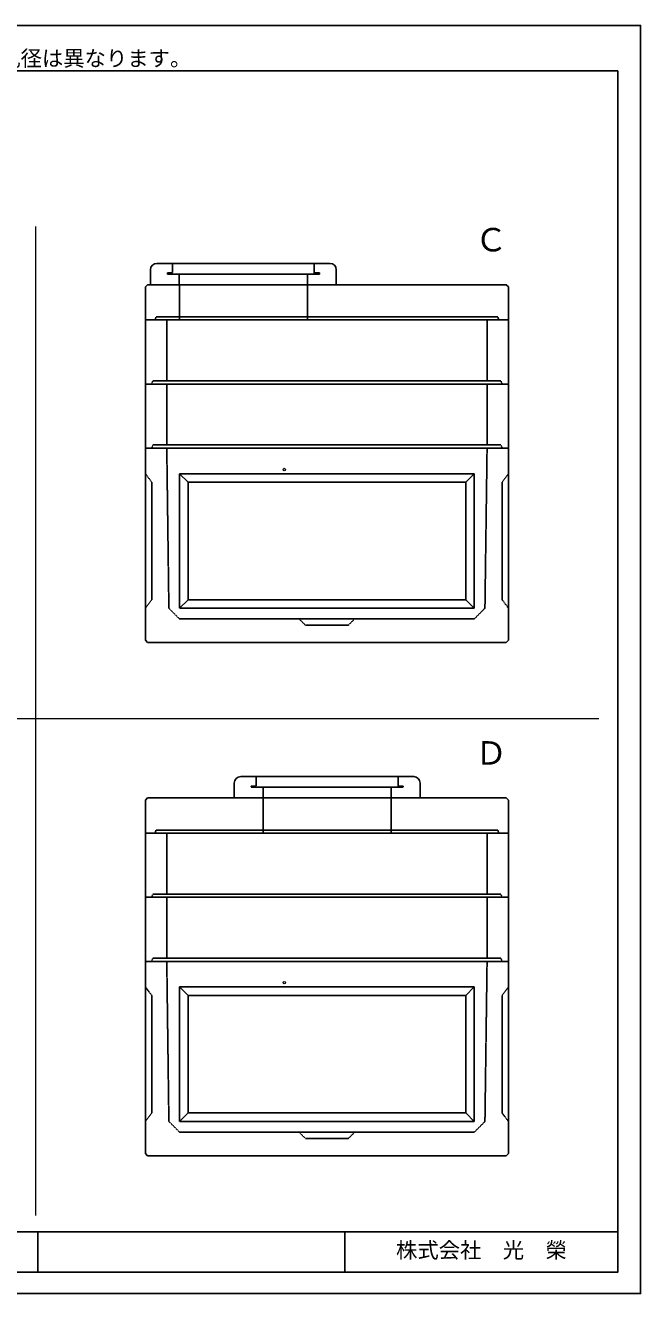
# Model space of a CAD drawing. Units: millimetres, scale not verified. Extents: x -420 to 421, y -297 to 297.
# Drawn here: x 133 to 421, y -297 to 297 of the extents above; entities that cross this region are included whole.
import ezdxf
from ezdxf.enums import TextEntityAlignment as Align

# ---------------------------------------------------------------- set-up
doc = ezdxf.new("R2010")
doc.units = ezdxf.units.MM
doc.linetypes.add('USER2', pattern=[4.7625, 3.175, -1.5875])
doc.layers.add('0-0', color=7, linetype='Continuous')
for name, color, linetype, lineweight in [('0-1_0', 9, 'Continuous', 25), ('0-2_dims', 7, 'Continuous', 18), ('0-3_pen1実線', 4, 'Continuous', 13), ('0-4_pen3実線', 7, 'Continuous', 25), ('0-5_pen4実線', 7, 'Continuous', 25), ('0-6_pen2破線', 3, 'USER2', 25)]:
    doc.layers.add(name, color=color, linetype=linetype, lineweight=lineweight)
doc.styles.add('ＭＳ ゴシック', font='')
doc.styles.get('ＭＳ ゴシック').set_extended_font_data('MS Gothic')

# ---------------------------------------------------------------- blocks, each defined once
blk = doc.blocks.new('部分図 1')
at = {"layer": '0-1_0'}
blk.add_lwpolyline([(0, 0), (16824, 0), (16824, 11878), (0, 11878)], close=True, dxfattribs=at)
at = {"layer": '0-2_dims'}
for p, q in [((11159.96, 731.96), (11159.96, 9993)), ((16434, 5383), (5700, 5383))]:
    blk.add_line(p, q, dxfattribs=at)
at = {"layer": '0-2_dims', "color": 2}
for centre in [(13485.93, 7718.4), (13485.93, 2911.4)]:
    blk.add_circle(centre, 11, dxfattribs=at)
at = {"layer": '0-3_pen1実線'}
for p, q in [((12503.53, 9542.98), (12497.57, 9548.93)), ((13288.53, 4735.98), (13282.57, 4741.93))]:
    blk.add_line(p, q, dxfattribs=at)
at = {"layer": '0-4_pen3実線'}
for p, q in [((13913.53, 9648.93), (12293.53, 9648.93)), ((12233.53, 9588.93), (12233.53, 9448.93)), ((13973.53, 9588.93), (13973.53, 9448.93)), ((12205.93, 9449), (12185.93, 9429)), ((12185.93, 9119), (12185.93, 9429)), ((12205.93, 9449), (15565.93, 9449)), ((15565.93, 9449), (15585.93, 9429)), ((15585.93, 9429), (15585.93, 9119)), ((12185.93, 9119), (12185.93, 8519)), ((12185.93, 9119), (15585.93, 9119)), ((12185.93, 8519), (12185.93, 7919)), ((12185.93, 6119), (12185.93, 7919)), ((15585.93, 7919), (15585.93, 6119)), ((12505.93, 7679), (12505.93, 6419)), ((12505.93, 7679), (13885.93, 7679)), ((12585.93, 7599), (12505.93, 7679)), ((15265.93, 7679), (13885.93, 7679)), ((15185.93, 7599), (15265.93, 7679)), ((15265.93, 7679), (15265.93, 6419)), ((12585.93, 7599), (12585.93, 6499)), ((12585.93, 7599), (13885.93, 7599)), ((15185.93, 7599), (13885.93, 7599)), ((15185.93, 7599), (15185.93, 6499)), ((12585.93, 6499), (12505.93, 6419)), ((13885.93, 6419), (12507.25, 6420.32)), ((13885.93, 6499), (12585.93, 6499)), ((15185.93, 6499), (13885.93, 6499)), ((15265.93, 6419), (13885.93, 6419)), ((15185.93, 6499), (15265.93, 6419)), ((12185.93, 6119), (12205.93, 6099)), ((15565.93, 6099), (12205.93, 6099)), ((15585.93, 6119), (15565.93, 6099)), ((13018.53, 4781.93), (13018.53, 4641.93)), ((14698.53, 4841.93), (13078.53, 4841.93)), ((14758.53, 4781.93), (14758.53, 4641.93)), ((12205.93, 4642), (12185.93, 4622)), ((12205.93, 4642), (15565.93, 4642)), ((15565.93, 4642), (15585.93, 4622)), ((12185.93, 4312), (12185.93, 4622)), ((15585.93, 4622), (15585.93, 4312)), ((12185.93, 4312), (15585.93, 4312)), ((12185.93, 4312), (12185.93, 3712)), ((12185.93, 3712), (12185.93, 3112)), ((12185.93, 1312), (12185.93, 3112)), ((15585.93, 3112), (15585.93, 1312)), ((12505.93, 2872), (12505.93, 1612)), ((12505.93, 2872), (13885.93, 2872)), ((12585.93, 2792), (12505.93, 2872)), ((15265.93, 2872), (13885.93, 2872)), ((15185.93, 2792), (15265.93, 2872)), ((15265.93, 2872), (15265.93, 1612)), ((12585.93, 2792), (12585.93, 1692)), ((12585.93, 2792), (13885.93, 2792)), ((15185.93, 2792), (13885.93, 2792)), ((15185.93, 2792), (15185.93, 1692)), ((12585.93, 1692), (12505.93, 1612)), ((13885.93, 1692), (12585.93, 1692)), ((15185.93, 1692), (13885.93, 1692)), ((15185.93, 1692), (15265.93, 1612)), ((13885.93, 1612), (12507.25, 1613.32)), ((15265.93, 1612), (13885.93, 1612)), ((12185.93, 1312), (12205.93, 1292)), ((15585.93, 1312), (15565.93, 1292)), ((15565.93, 1292), (12205.93, 1292)), ((11180, 580), (11180, 200))]:
    blk.add_line(p, q, dxfattribs=at)
for points in [[(15585.93, 9119), (15585.93, 8519), (12185.93, 8519)], [(15585.93, 8519), (15585.93, 7919), (12185.93, 7919)], [(15585.93, 4312), (15585.93, 3712), (12185.93, 3712)], [(15585.93, 3712), (15585.93, 3112), (12185.93, 3112)]]:
    blk.add_lwpolyline(points, dxfattribs=at)
for centre, start, end in [((12293.53, 9588.93), 90, 180), ((13913.53, 9588.93), 0, 90), ((13078.53, 4781.93), 90, 180), ((14698.53, 4781.93), 0, 90)]:
    blk.add_arc(centre, 60, start, end, dxfattribs=at)
at = {"layer": '0-5_pen4実線'}
for p, q in [((200, 580), (16610, 580)), ((14055, 580), (14055, 200))]:
    blk.add_line(p, q, dxfattribs=at)
blk.add_lwpolyline([(200, 200), (16610, 200), (16610, 11452), (200, 11452)], close=True, dxfattribs=at)
at = {"layer": '0-6_pen2破線'}
for p, q in [((12439.53, 9648.93), (12439.53, 9560.93)), ((13767.53, 9648.93), (13767.53, 9548.93)), ((12391.53, 9560.93), (12439.53, 9560.93)), ((12391.53, 9560.93), (12391.53, 9548.93)), ((12391.53, 9548.93), (12503.53, 9548.93)), ((12503.53, 9548.93), (12503.53, 9448.93)), ((13815.53, 9548.93), (12503.53, 9548.93)), ((13703.53, 9548.93), (13703.53, 9448.93)), ((13815.53, 9560.93), (13767.53, 9560.93)), ((13815.53, 9560.93), (13815.53, 9548.93)), ((12505.93, 9119), (12505.93, 9449)), ((13703.93, 9119), (13703.93, 9449)), ((15485.93, 9149), (13885.93, 9149)), ((15495.93, 9119), (15485.93, 9149)), ((12385.93, 9119), (12385.93, 8549)), ((15385.93, 9119), (15385.93, 8549)), ((12245.93, 8519), (12255.93, 8549)), ((12255.93, 8549), (13885.93, 8549)), ((12385.93, 8519), (12385.93, 7949)), ((13885.93, 8549), (15515.93, 8549)), ((15385.93, 8519), (15385.93, 7949)), ((15525.93, 8519), (15515.93, 8549)), ((12245.93, 7919), (12255.93, 7949)), ((12255.93, 7949), (13885.93, 7949)), ((12405.93, 6419), (12386.32, 7919)), ((13885.93, 7949), (15515.93, 7949)), ((15365.93, 6419), (15385.93, 7919)), ((15525.93, 7919), (15515.93, 7949)), ((12185.93, 7679), (12245.93, 7599)), ((15585.93, 7679), (15525.93, 7599)), ((12245.93, 7599), (12245.93, 6499)), ((15525.93, 7599), (15525.93, 6499)), ((12245.93, 6499), (12185.93, 6419)), ((12505.93, 6319), (12405.93, 6419)), ((15265.93, 6319), (15365.93, 6419)), ((15525.93, 6499), (15585.93, 6419)), ((13885.93, 6319), (12505.93, 6319)), ((13625.93, 6319), (13685.93, 6259)), ((15265.93, 6319), (13885.93, 6319)), ((14145.93, 6319), (14085.93, 6259)), ((13685.93, 6259), (13885.93, 6259)), ((14085.93, 6259), (13885.93, 6259)), ((13176.53, 4753.93), (13224.53, 4753.93)), ((13176.53, 4753.93), (13176.53, 4741.93)), ((13224.53, 4841.93), (13224.53, 4753.93)), ((14552.53, 4841.93), (14552.53, 4741.93)), ((14600.53, 4753.93), (14552.53, 4753.93)), ((14600.53, 4753.93), (14600.53, 4741.93)), ((13176.53, 4741.93), (13288.53, 4741.93)), ((13287.93, 4311.2), (13287.93, 4641.2)), ((13288.53, 4741.93), (13288.53, 4641.93)), ((14600.53, 4741.93), (13288.53, 4741.93)), ((14486.73, 4312), (14486.73, 4642)), ((14488.53, 4741.93), (14488.53, 4641.93)), ((12385.93, 4312), (12385.93, 3742)), ((15485.93, 4342), (13885.93, 4342)), ((15385.93, 4312), (15385.93, 3742)), ((15495.93, 4312), (15485.93, 4342)), ((12245.93, 3712), (12255.93, 3742)), ((12255.93, 3742), (13885.93, 3742)), ((12385.93, 3712), (12385.93, 3142)), ((13885.93, 3742), (15515.93, 3742)), ((15385.93, 3712), (15385.93, 3142)), ((15525.93, 3712), (15515.93, 3742)), ((12245.93, 3112), (12255.93, 3142)), ((12255.93, 3142), (13885.93, 3142)), ((12405.93, 1612), (12386.32, 3112)), ((13885.93, 3142), (15515.93, 3142)), ((15365.93, 1612), (15385.93, 3112)), ((15525.93, 3112), (15515.93, 3142)), ((12185.93, 2872), (12245.93, 2792)), ((15585.93, 2872), (15525.93, 2792)), ((12245.93, 2792), (12245.93, 1692)), ((15525.93, 2792), (15525.93, 1692)), ((12245.93, 1692), (12185.93, 1612)), ((15525.93, 1692), (15585.93, 1612)), ((12505.93, 1512), (12405.93, 1612)), ((15265.93, 1512), (15365.93, 1612)), ((13885.93, 1512), (12505.93, 1512)), ((13625.93, 1512), (13685.93, 1452)), ((13685.93, 1452), (13885.93, 1452)), ((15265.93, 1512), (13885.93, 1512)), ((14085.93, 1452), (13885.93, 1452)), ((14145.93, 1512), (14085.93, 1452))]:
    blk.add_line(p, q, dxfattribs=at)
for points in [[(12275.93, 9119), (12285.93, 9149), (13885.93, 9149)], [(12275.93, 4312), (12285.93, 4342), (13885.93, 4342)]]:
    blk.add_lwpolyline(points, dxfattribs=at)
at = {"layer": '0-2_dims', "style": 'ＭＳ ゴシック'}
for s, height, p in [('※ＦＥＰ管メーカー・継手メーカーに依り、削孔径は異なります。', 146.6, (6617.66, 11451.93)), ('Ｃ', 219.9, (15273.19, 9694.8)), ('Ｄ', 219.9, (15273.19, 4887.8))]:
    blk.add_text(s, height=height, dxfattribs=at).set_placement(p, align=Align.BOTTOM_LEFT)
at = {"layer": '0-4_pen3実線', "style": 'ＭＳ ゴシック'}
blk.add_text('株式会社\u3000光\u3000榮', height=146.6, dxfattribs=at).set_placement((14533, 290), align=Align.BOTTOM_LEFT)

msp = doc.modelspace()

# ---------------------------------------------------------------- block references
at = {"layer": '0-0', "xscale": 0.05, "yscale": 0.05}
msp.add_blockref('部分図 1', (-420.5, -297), dxfattribs=at)

doc.saveas('drawing.dxf')
